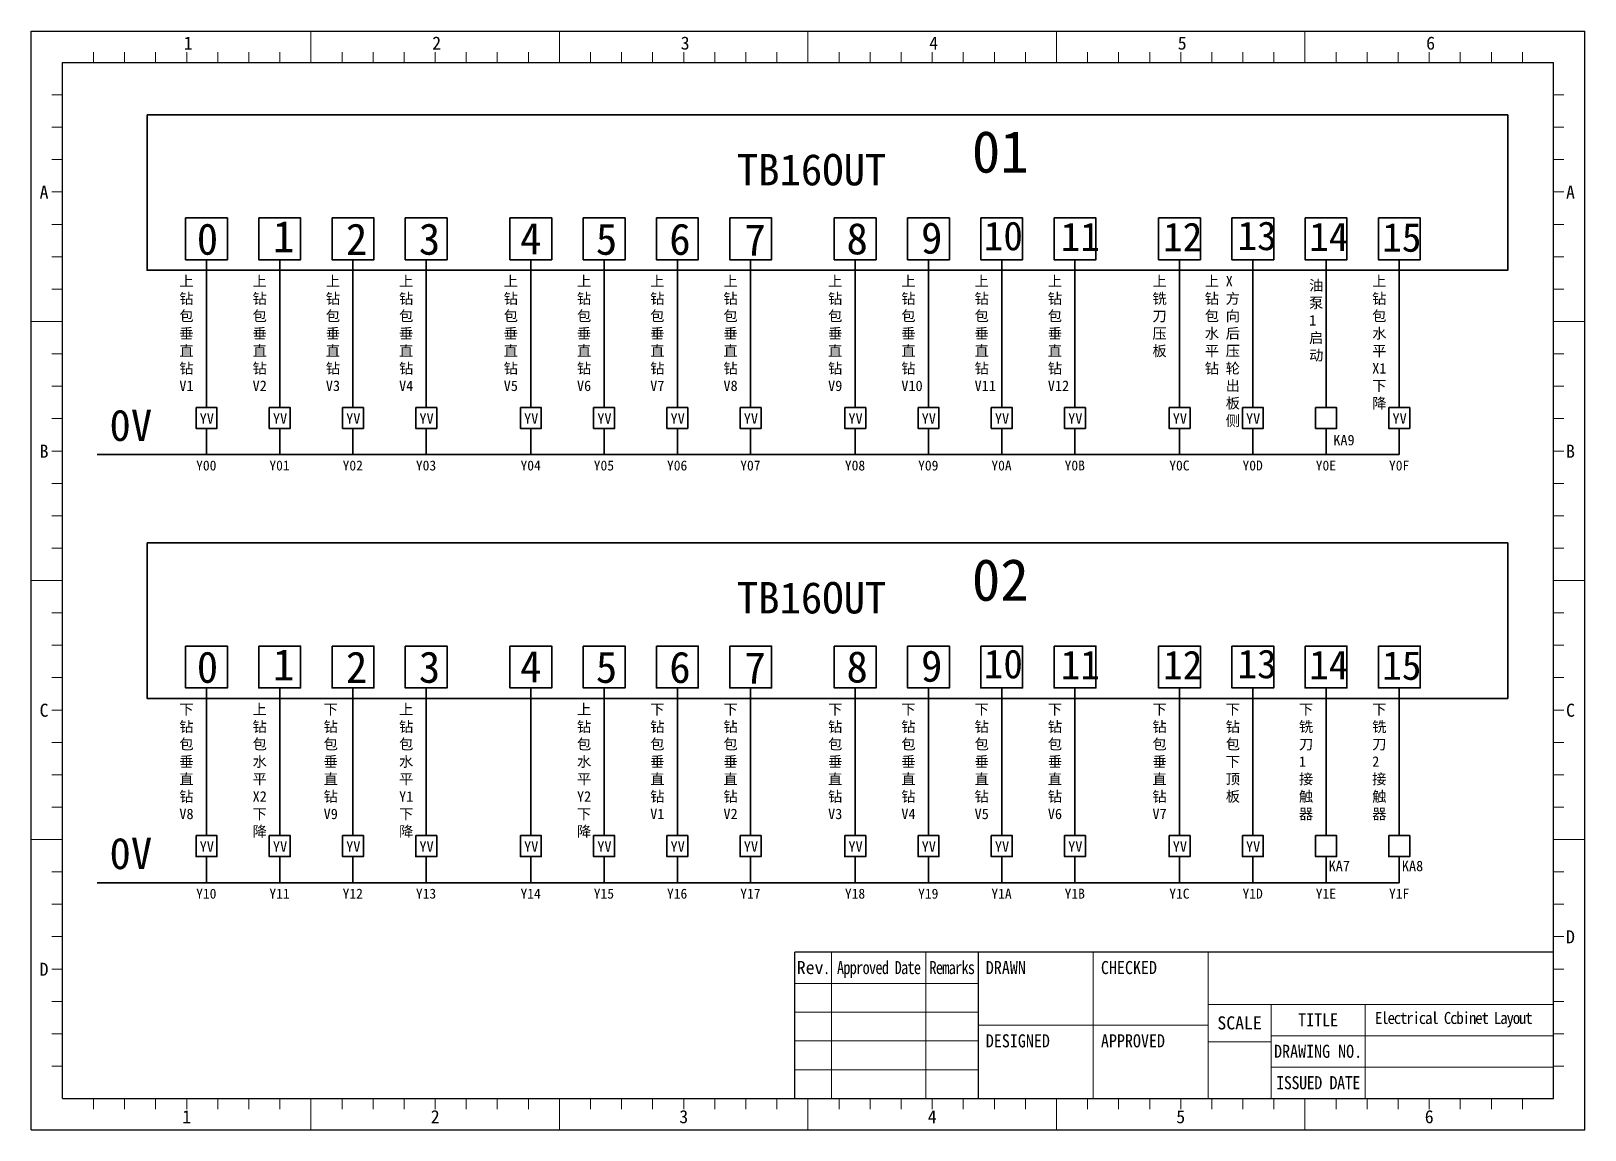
# Model space of a CAD drawing. Header units: millimetres. Extents: x 26 to 3546, y -73 to 3113.
# Drawn here: x 28.2 to 325.2, y 846.1 to 1056.1 of the extents above; entities that cross this region are included whole.
import ezdxf

# ---------------------------------------------------------------- set-up
doc = ezdxf.new("R2010")
doc.units = ezdxf.units.MM
doc.header["$PDSIZE"] = -5
doc.layers.get('0').update_dxf_attribs({"lineweight": 35})
doc.layers.add('图框', color=7, linetype='Continuous', lineweight=30)
doc.layers.add('细实线层', color=7, linetype='Continuous', lineweight=18)
doc.styles.add('GG', font='')
doc.styles.add('SLDTEXTSTYLE0', font='', dxfattribs={"width": 0.7})
doc.styles.add('样式 1', font='')
doc.styles.get('GG').set_extended_font_data('宋体')
doc.styles.get('SLDTEXTSTYLE0').set_extended_font_data('宋体')
doc.styles.get('样式 1').set_extended_font_data('宋体')

msp = doc.modelspace()

# ---------------------------------------------------------------- linework, layer by layer
at = {"color": 0}
for p, q in [((61.73, 1012.34), (61.73, 984.11)), ((75.73, 1012.34), (75.73, 984.11)), ((89.73, 1012.34), (89.73, 984.11)), ((103.73, 1012.34), (103.73, 984.11)), ((123.73, 1012.34), (123.73, 984.11)), ((137.73, 1012.34), (137.73, 984.11)), ((151.73, 1012.34), (151.73, 984.11)), ((165.73, 1012.34), (165.73, 984.11)), ((185.73, 1012.34), (185.73, 984.11)), ((199.73, 1012.34), (199.73, 984.11)), ((213.73, 1012.34), (213.73, 984.11)), ((227.73, 1012.34), (227.73, 984.11)), ((247.72, 1012.34), (247.72, 984.11)), ((261.72, 1012.34), (261.72, 984.11)), ((275.72, 1012.34), (275.72, 984.11)), ((289.72, 1012.34), (289.72, 984.11)), ((61.73, 980.11), (61.73, 975.11)), ((75.73, 980.11), (75.73, 975.11)), ((89.73, 980.11), (89.73, 975.11)), ((103.73, 980.11), (103.73, 975.11)), ((123.73, 980.11), (123.73, 975.11)), ((137.73, 980.11), (137.73, 975.11)), ((151.73, 980.11), (151.73, 975.11)), ((165.73, 980.11), (165.73, 975.11)), ((185.73, 980.11), (185.73, 975.11)), ((199.73, 980.11), (199.73, 975.11)), ((213.73, 980.11), (213.73, 975.11)), ((227.73, 980.11), (227.73, 975.11)), ((247.72, 980.11), (247.72, 975.11)), ((261.72, 980.11), (261.72, 975.11)), ((275.72, 980.11), (275.72, 975.11)), ((289.72, 980.11), (289.72, 975.11)), ((289.72, 975.11), (40.86, 975.11)), ((61.73, 930.52), (61.73, 902.3)), ((75.73, 930.52), (75.73, 902.3)), ((89.73, 930.52), (89.73, 902.3)), ((103.73, 930.52), (103.73, 902.3)), ((123.73, 930.52), (123.73, 902.3)), ((137.73, 930.52), (137.73, 902.3)), ((151.73, 930.52), (151.73, 902.3)), ((165.73, 930.52), (165.73, 902.3)), ((185.73, 930.52), (185.73, 902.3)), ((199.73, 930.52), (199.73, 902.3)), ((213.73, 930.52), (213.73, 902.3)), ((227.73, 930.52), (227.73, 902.3)), ((247.72, 930.52), (247.72, 902.3)), ((261.72, 930.52), (261.72, 902.3)), ((275.72, 930.52), (275.72, 902.3)), ((289.72, 930.52), (289.72, 902.3)), ((61.73, 898.3), (61.73, 893.3)), ((75.73, 898.3), (75.73, 893.3)), ((89.73, 898.3), (89.73, 893.3)), ((103.73, 898.3), (103.73, 893.3)), ((123.73, 898.3), (123.73, 893.3)), ((137.73, 898.3), (137.73, 893.3)), ((151.73, 898.3), (151.73, 893.3)), ((165.73, 898.3), (165.73, 893.3)), ((185.73, 898.3), (185.73, 893.3)), ((199.73, 898.3), (199.73, 893.3)), ((213.73, 898.3), (213.73, 893.3)), ((227.73, 898.3), (227.73, 893.3)), ((247.72, 898.3), (247.72, 893.3)), ((261.72, 898.3), (261.72, 893.3)), ((275.72, 898.3), (275.72, 893.3)), ((289.72, 898.3), (289.72, 893.3)), ((289.72, 893.3), (40.86, 893.3))]:
    msp.add_line(p, q, dxfattribs=at)
for points in [[(50.37, 1040.03), (310.46, 1040.03), (310.46, 1010.34), (50.37, 1010.34)], [(57.73, 1020.34), (65.73, 1020.34), (65.73, 1012.34), (57.73, 1012.34)], [(71.73, 1020.34), (79.73, 1020.34), (79.73, 1012.34), (71.73, 1012.34)], [(85.73, 1020.34), (93.73, 1020.34), (93.73, 1012.34), (85.73, 1012.34)], [(99.73, 1020.34), (107.73, 1020.34), (107.73, 1012.34), (99.73, 1012.34)], [(119.73, 1020.34), (127.73, 1020.34), (127.73, 1012.34), (119.73, 1012.34)], [(133.73, 1020.34), (141.73, 1020.34), (141.73, 1012.34), (133.73, 1012.34)], [(147.73, 1020.34), (155.73, 1020.34), (155.73, 1012.34), (147.73, 1012.34)], [(161.73, 1020.34), (169.73, 1020.34), (169.73, 1012.34), (161.73, 1012.34)], [(181.73, 1020.34), (189.73, 1020.34), (189.73, 1012.34), (181.73, 1012.34)], [(195.73, 1020.34), (203.73, 1020.34), (203.73, 1012.34), (195.73, 1012.34)], [(209.73, 1020.34), (217.73, 1020.34), (217.73, 1012.34), (209.73, 1012.34)], [(223.73, 1020.34), (231.73, 1020.34), (231.73, 1012.34), (223.73, 1012.34)], [(243.72, 1020.34), (251.72, 1020.34), (251.72, 1012.34), (243.72, 1012.34)], [(257.72, 1020.34), (265.72, 1020.34), (265.72, 1012.34), (257.72, 1012.34)], [(271.72, 1020.34), (279.72, 1020.34), (279.72, 1012.34), (271.72, 1012.34)], [(285.72, 1020.34), (293.72, 1020.34), (293.72, 1012.34), (285.72, 1012.34)], [(59.73, 984.11), (63.73, 984.11), (63.73, 980.11), (59.73, 980.11)], [(73.73, 984.11), (77.73, 984.11), (77.73, 980.11), (73.73, 980.11)], [(87.73, 984.11), (91.73, 984.11), (91.73, 980.11), (87.73, 980.11)], [(101.73, 984.11), (105.73, 984.11), (105.73, 980.11), (101.73, 980.11)], [(121.73, 984.11), (125.73, 984.11), (125.73, 980.11), (121.73, 980.11)], [(135.73, 984.11), (139.73, 984.11), (139.73, 980.11), (135.73, 980.11)], [(149.73, 984.11), (153.73, 984.11), (153.73, 980.11), (149.73, 980.11)], [(163.73, 984.11), (167.73, 984.11), (167.73, 980.11), (163.73, 980.11)], [(183.73, 984.11), (187.73, 984.11), (187.73, 980.11), (183.73, 980.11)], [(197.73, 984.11), (201.73, 984.11), (201.73, 980.11), (197.73, 980.11)], [(211.73, 984.11), (215.73, 984.11), (215.73, 980.11), (211.73, 980.11)], [(225.73, 984.11), (229.73, 984.11), (229.73, 980.11), (225.73, 980.11)], [(245.72, 984.11), (249.72, 984.11), (249.72, 980.11), (245.72, 980.11)], [(259.72, 984.11), (263.72, 984.11), (263.72, 980.11), (259.72, 980.11)], [(273.72, 984.11), (277.72, 984.11), (277.72, 980.11), (273.72, 980.11)], [(287.72, 984.11), (291.72, 984.11), (291.72, 980.11), (287.72, 980.11)], [(50.37, 958.22), (310.46, 958.22), (310.46, 928.52), (50.37, 928.52)], [(57.73, 938.52), (65.73, 938.52), (65.73, 930.52), (57.73, 930.52)], [(71.73, 938.52), (79.73, 938.52), (79.73, 930.52), (71.73, 930.52)], [(85.73, 938.52), (93.73, 938.52), (93.73, 930.52), (85.73, 930.52)], [(99.73, 938.52), (107.73, 938.52), (107.73, 930.52), (99.73, 930.52)], [(119.73, 938.52), (127.73, 938.52), (127.73, 930.52), (119.73, 930.52)], [(133.73, 938.52), (141.73, 938.52), (141.73, 930.52), (133.73, 930.52)], [(147.73, 938.52), (155.73, 938.52), (155.73, 930.52), (147.73, 930.52)], [(161.73, 938.52), (169.73, 938.52), (169.73, 930.52), (161.73, 930.52)], [(181.73, 938.52), (189.73, 938.52), (189.73, 930.52), (181.73, 930.52)], [(195.73, 938.52), (203.73, 938.52), (203.73, 930.52), (195.73, 930.52)], [(209.73, 938.52), (217.73, 938.52), (217.73, 930.52), (209.73, 930.52)], [(223.73, 938.52), (231.73, 938.52), (231.73, 930.52), (223.73, 930.52)], [(243.72, 938.52), (251.72, 938.52), (251.72, 930.52), (243.72, 930.52)], [(257.72, 938.52), (265.72, 938.52), (265.72, 930.52), (257.72, 930.52)], [(271.72, 938.52), (279.72, 938.52), (279.72, 930.52), (271.72, 930.52)], [(285.72, 938.52), (293.72, 938.52), (293.72, 930.52), (285.72, 930.52)], [(59.73, 902.3), (63.73, 902.3), (63.73, 898.3), (59.73, 898.3)], [(73.73, 902.3), (77.73, 902.3), (77.73, 898.3), (73.73, 898.3)], [(87.73, 902.3), (91.73, 902.3), (91.73, 898.3), (87.73, 898.3)], [(101.73, 902.3), (105.73, 902.3), (105.73, 898.3), (101.73, 898.3)], [(121.73, 902.3), (125.73, 902.3), (125.73, 898.3), (121.73, 898.3)], [(135.73, 902.3), (139.73, 902.3), (139.73, 898.3), (135.73, 898.3)], [(149.73, 902.3), (153.73, 902.3), (153.73, 898.3), (149.73, 898.3)], [(163.73, 902.3), (167.73, 902.3), (167.73, 898.3), (163.73, 898.3)], [(183.73, 902.3), (187.73, 902.3), (187.73, 898.3), (183.73, 898.3)], [(197.73, 902.3), (201.73, 902.3), (201.73, 898.3), (197.73, 898.3)], [(211.73, 902.3), (215.73, 902.3), (215.73, 898.3), (211.73, 898.3)], [(225.73, 902.3), (229.73, 902.3), (229.73, 898.3), (225.73, 898.3)], [(245.72, 902.3), (249.72, 902.3), (249.72, 898.3), (245.72, 898.3)], [(259.72, 902.3), (263.72, 902.3), (263.72, 898.3), (259.72, 898.3)], [(273.72, 902.3), (277.72, 902.3), (277.72, 898.3), (273.72, 898.3)], [(287.72, 902.3), (291.72, 902.3), (291.72, 898.3), (287.72, 898.3)]]:
    msp.add_lwpolyline(points, close=True, dxfattribs=at)
at = {"layer": '图框', "color": 0}
for p, q in [((28.2, 846.05), (28.2, 1056.05)), ((28.2, 1056.05), (325.2, 1056.05)), ((325.19, 846.05), (325.19, 1056.05)), ((325.2, 846.05), (325.2, 1056.05)), ((34.2, 852.05), (34.2, 1050.05)), ((34.2, 1050.05), (319.19, 1050.05)), ((319.2, 852.05), (319.19, 1050.05)), ((319.19, 852.05), (319.19, 1050.05)), ((319.2, 880.05), (174.2, 880.05)), ((174.2, 852.05), (174.2, 880.05)), ((209.2, 880.05), (209.2, 852.05)), ((34.2, 852.05), (319.2, 852.05)), ((28.2, 846.05), (325.2, 846.05))]:
    msp.add_line(p, q, dxfattribs=at)
at = {"layer": '图框', "color": 0, "lineweight": 15}
for p, q in [((181.2, 880.05), (181.2, 852.05)), ((199.2, 880.05), (199.2, 852.05)), ((231.2, 880.05), (231.2, 852.05)), ((253.2, 880.05), (253.2, 852.05)), ((174.2, 874.05), (209.2, 874.05)), ((174.2, 868.55), (209.2, 868.55)), ((253.2, 870.05), (319.2, 870.05)), ((265.2, 870.05), (265.2, 852.05)), ((283.2, 870.05), (283.2, 852.05)), ((209.2, 866.05), (253.2, 866.05)), ((174.2, 863.05), (209.2, 863.05)), ((253.2, 862.91), (265.2, 862.91)), ((265.2, 864.05), (319.2, 864.05)), ((174.2, 857.55), (209.2, 857.55)), ((265.2, 858.05), (319.2, 858.05)), ((319.2, 852.05), (174.2, 852.05))]:
    msp.add_line(p, q, dxfattribs=at)
at = {"layer": '细实线层', "color": 0}
for p, q in [((81.7, 1050.05), (81.7, 1056.05)), ((129.2, 1050.05), (129.2, 1056.05)), ((176.7, 1050.05), (176.7, 1056.05)), ((224.19, 1050.05), (224.19, 1056.05)), ((271.69, 1050.05), (271.69, 1056.05)), ((40.14, 1050.05), (40.14, 1052.05)), ((46.08, 1050.05), (46.08, 1052.05)), ((52.01, 1050.05), (52.01, 1052.05)), ((57.95, 1050.05), (57.95, 1052.05)), ((63.89, 1050.05), (63.89, 1052.05)), ((69.83, 1050.05), (69.83, 1052.05)), ((75.76, 1050.05), (75.76, 1052.05)), ((87.64, 1050.05), (87.64, 1052.05)), ((93.57, 1050.05), (93.57, 1052.05)), ((99.51, 1050.05), (99.51, 1052.05)), ((105.45, 1050.05), (105.45, 1052.05)), ((105.45, 1050.05), (105.45, 1052.05)), ((111.39, 1050.05), (111.39, 1052.05)), ((117.32, 1050.05), (117.32, 1052.05)), ((123.26, 1050.05), (123.26, 1052.05)), ((135.13, 1050.05), (135.13, 1052.05)), ((141.07, 1050.05), (141.07, 1052.05)), ((147.01, 1050.05), (147.01, 1052.05)), ((152.95, 1050.05), (152.95, 1052.05)), ((158.88, 1050.05), (158.88, 1052.05)), ((164.82, 1050.05), (164.82, 1052.05)), ((170.76, 1050.05), (170.76, 1052.05)), ((170.76, 1050.05), (170.76, 1052.05)), ((182.63, 1050.05), (182.63, 1052.05)), ((188.57, 1050.05), (188.57, 1052.05)), ((194.51, 1050.05), (194.51, 1052.05)), ((200.44, 1050.05), (200.44, 1052.05)), ((206.38, 1050.05), (206.38, 1052.05)), ((212.32, 1050.05), (212.32, 1052.05)), ((218.26, 1050.05), (218.26, 1052.05)), ((230.13, 1050.05), (230.13, 1052.05)), ((236.07, 1050.05), (236.07, 1052.05)), ((236.07, 1050.05), (236.07, 1052.05)), ((242.01, 1050.05), (242.01, 1052.05)), ((247.94, 1050.05), (247.94, 1052.05)), ((253.88, 1050.05), (253.88, 1052.05)), ((259.82, 1050.05), (259.82, 1052.05)), ((265.75, 1050.05), (265.75, 1052.05)), ((277.63, 1050.05), (277.63, 1052.05)), ((283.57, 1050.05), (283.57, 1052.05)), ((289.5, 1050.05), (289.5, 1052.05)), ((295.44, 1050.05), (295.44, 1052.05)), ((301.38, 1050.05), (301.38, 1052.05)), ((301.38, 1050.05), (301.38, 1052.05)), ((307.32, 1050.05), (307.32, 1052.05)), ((313.25, 1050.05), (313.25, 1052.05)), ((34.2, 1043.87), (32.2, 1043.87)), ((319.19, 1043.87), (321.19, 1043.87)), ((34.2, 1037.68), (32.2, 1037.68)), ((319.19, 1037.68), (321.19, 1037.68)), ((34.2, 1031.49), (32.2, 1031.49)), ((319.19, 1031.49), (321.19, 1031.49)), ((34.2, 1025.3), (32.2, 1025.3)), ((34.2, 1025.3), (32.2, 1025.3)), ((319.19, 1025.3), (321.19, 1025.3)), ((319.19, 1025.3), (321.19, 1025.3)), ((34.2, 1019.12), (32.2, 1019.12)), ((319.19, 1019.12), (321.19, 1019.12)), ((34.2, 1012.93), (32.2, 1012.93)), ((319.19, 1012.93), (321.19, 1012.93)), ((34.2, 1006.74), (32.2, 1006.74)), ((319.19, 1006.74), (321.19, 1006.74)), ((34.2, 1000.55), (28.2, 1000.55)), ((319.19, 1000.55), (325.19, 1000.55)), ((34.2, 994.37), (32.2, 994.37)), ((319.19, 994.37), (321.19, 994.37)), ((34.2, 988.18), (32.2, 988.18)), ((319.19, 988.18), (321.19, 988.18)), ((34.2, 981.99), (32.2, 981.99)), ((319.19, 981.99), (321.19, 981.99)), ((34.2, 975.8), (32.2, 975.8)), ((319.19, 975.8), (321.19, 975.8)), ((34.2, 969.62), (32.2, 969.62)), ((34.2, 969.62), (32.2, 969.62)), ((319.19, 969.62), (321.19, 969.62)), ((319.19, 969.62), (321.19, 969.62)), ((34.2, 963.43), (32.2, 963.43)), ((319.19, 963.43), (321.19, 963.43)), ((34.2, 957.24), (32.2, 957.24)), ((319.19, 957.24), (321.19, 957.24)), ((34.2, 951.05), (28.2, 951.05)), ((319.19, 951.05), (325.19, 951.05)), ((34.2, 944.87), (32.2, 944.87)), ((319.19, 944.87), (321.19, 944.87)), ((34.2, 938.68), (32.2, 938.68)), ((319.19, 938.68), (321.19, 938.68)), ((34.2, 932.49), (32.2, 932.49)), ((319.19, 932.49), (321.19, 932.49)), ((34.2, 926.3), (32.2, 926.3)), ((319.19, 926.3), (321.19, 926.3)), ((34.2, 920.12), (32.2, 920.12)), ((319.19, 920.12), (321.19, 920.12)), ((34.2, 913.93), (32.2, 913.93)), ((34.2, 913.93), (32.2, 913.93)), ((319.19, 913.93), (321.19, 913.93)), ((319.19, 913.93), (321.19, 913.93)), ((34.2, 907.74), (32.2, 907.74)), ((319.19, 907.74), (321.19, 907.74)), ((34.2, 901.55), (28.2, 901.55)), ((319.19, 901.55), (325.19, 901.55)), ((34.2, 895.37), (32.2, 895.37)), ((319.19, 895.37), (321.19, 895.37)), ((34.2, 889.18), (32.2, 889.18)), ((319.19, 889.18), (321.19, 889.18)), ((34.2, 882.99), (32.2, 882.99)), ((319.19, 882.99), (321.19, 882.99)), ((34.2, 876.8), (32.2, 876.8)), ((319.19, 876.8), (321.19, 876.8)), ((34.2, 870.62), (32.2, 870.62)), ((319.19, 870.62), (321.19, 870.62)), ((34.2, 864.43), (32.2, 864.43)), ((319.19, 864.43), (321.19, 864.43)), ((34.2, 858.24), (32.2, 858.24)), ((319.19, 858.24), (321.19, 858.24)), ((40.14, 852.05), (40.14, 850.05)), ((46.08, 852.05), (46.08, 850.05)), ((52.01, 852.05), (52.01, 850.05)), ((57.95, 852.05), (57.95, 850.05)), ((63.89, 852.05), (63.89, 850.05)), ((69.83, 852.05), (69.83, 850.05)), ((75.76, 852.05), (75.76, 850.05)), ((81.7, 852.05), (81.7, 846.05)), ((87.64, 852.05), (87.64, 850.05)), ((93.57, 852.05), (93.57, 850.05)), ((99.51, 852.05), (99.51, 850.05)), ((105.45, 852.05), (105.45, 850.05)), ((105.45, 852.05), (105.45, 850.05)), ((111.39, 852.05), (111.39, 850.05)), ((117.32, 852.05), (117.32, 850.05)), ((123.26, 852.05), (123.26, 850.05)), ((129.2, 852.05), (129.2, 846.05)), ((135.13, 852.05), (135.13, 850.05)), ((141.07, 852.05), (141.07, 850.05)), ((147.01, 852.05), (147.01, 850.05)), ((152.95, 852.05), (152.95, 850.05)), ((158.88, 852.05), (158.88, 850.05)), ((164.82, 852.05), (164.82, 850.05)), ((170.76, 852.05), (170.76, 850.05)), ((170.76, 852.05), (170.76, 850.05)), ((176.7, 852.05), (176.7, 846.05)), ((182.63, 852.05), (182.63, 850.05)), ((188.57, 852.05), (188.57, 850.05)), ((194.51, 852.05), (194.51, 850.05)), ((200.44, 852.05), (200.44, 850.05)), ((206.38, 852.05), (206.38, 850.05)), ((212.32, 852.05), (212.32, 850.05)), ((218.26, 852.05), (218.26, 850.05)), ((224.19, 852.05), (224.19, 846.05)), ((230.13, 852.05), (230.13, 850.05)), ((236.07, 852.05), (236.07, 850.05)), ((236.07, 852.05), (236.07, 850.05)), ((242.01, 852.05), (242.01, 850.05)), ((247.94, 852.05), (247.94, 850.05)), ((253.88, 852.05), (253.88, 850.05)), ((259.82, 852.05), (259.82, 850.05)), ((265.75, 852.05), (265.75, 850.05)), ((271.69, 852.05), (271.69, 846.05)), ((277.63, 852.05), (277.63, 850.05)), ((283.57, 852.05), (283.57, 850.05)), ((289.5, 852.05), (289.5, 850.05)), ((295.44, 852.05), (295.44, 850.05)), ((301.38, 852.05), (301.38, 850.05)), ((301.38, 852.05), (301.38, 850.05)), ((307.32, 852.05), (307.32, 850.05)), ((313.25, 852.05), (313.25, 850.05))]:
    msp.add_line(p, q, dxfattribs=at)
for p in [(34.2, 1043.87), (319.19, 1043.87), (34.2, 1037.68), (319.19, 1037.68), (34.2, 1031.49), (319.19, 1031.49), (34.2, 1025.3), (319.19, 1025.3), (34.2, 1019.12), (319.19, 1019.12), (34.2, 1012.93), (319.19, 1012.93), (34.2, 1006.74), (319.19, 1006.74), (34.2, 1000.55), (319.19, 1000.55), (34.2, 994.37), (319.19, 994.37), (34.2, 988.18), (319.19, 988.18), (34.2, 981.99), (319.19, 981.99), (34.2, 975.8), (319.19, 975.8), (34.2, 969.62), (319.19, 969.62), (34.2, 963.43), (319.19, 963.43), (34.2, 957.24), (319.19, 957.24), (34.2, 951.05), (319.19, 951.05), (34.2, 944.87), (319.19, 944.87), (34.2, 938.68), (319.19, 938.68), (34.2, 932.49), (319.19, 932.49), (34.2, 926.3), (319.19, 926.3), (34.2, 920.12), (319.19, 920.12), (34.2, 913.93), (319.19, 913.93), (34.2, 907.74), (319.19, 907.74), (34.2, 901.55), (319.19, 901.55), (34.2, 895.37), (319.19, 895.37), (34.2, 889.18), (319.19, 889.18), (34.2, 882.99), (319.19, 882.99), (34.2, 876.8), (319.19, 876.8), (34.2, 870.62), (319.19, 870.62), (34.2, 864.43), (319.19, 864.43), (34.2, 858.24), (319.19, 858.24)]:
    msp.add_point(p, dxfattribs=at)

# ---------------------------------------------------------------- texts
at = {"color": 0, "attachment_point": 1}
for s, insert, char_height, width, style in [('01', (208.02, 1037), 8, 22.5454, '样式 1'), ('TB16OUT', (163.1, 1032.57), 6, 22.5454, '样式 1'), ('0', (59.88, 1019.31), 6, 6.0556, '样式 1'), ('1', (74.44, 1019.77), 6, 6.0556, '样式 1'), ('2', (88.38, 1019.29), 6, 6.0556, '样式 1'), ('3', (102.32, 1019.31), 6, 6.0556, '样式 1'), ('4', (121.67, 1019.41), 6, 6.0556, '样式 1'), ('5', (136.15, 1019.3), 6, 6.0556, '样式 1'), ('6', (150.19, 1019.29), 6, 6.0556, '样式 1'), ('7', (164.54, 1019.16), 6, 6.0556, '样式 1'), ('8', (184.06, 1019.38), 6, 6.0556, '样式 1'), ('9', (198.31, 1019.52), 6, 6.0556, '样式 1'), ('10', (210.3, 1019.67), 5.5, 6.0556, '样式 1'), ('11', (225.01, 1019.5), 5.5, 6.0556, '样式 1'), ('12', (244.58, 1019.46), 5.5, 6.0556, '样式 1'), ('13', (258.8, 1019.69), 5.5, 6.0556, '样式 1'), ('14', (272.51, 1019.5), 5.5, 6.0556, '样式 1'), ('15', (286.46, 1019.38), 5.5, 6.0556, '样式 1'), ('上钻包垂直钻V1', (56.54, 1009.27), 2, 2.93, '样式 1'), ('上钻包垂直钻V2', (70.54, 1009.27), 2, 2.93, '样式 1'), ('上钻包垂直钻V3', (84.54, 1009.27), 2, 2.93, '样式 1'), ('上钻包垂直钻V4', (98.54, 1009.27), 2, 2.93, '样式 1'), ('上钻包垂直钻V5', (118.54, 1009.27), 2, 2.93, '样式 1'), ('上钻包垂直钻V6', (132.54, 1009.27), 2, 2.93, '样式 1'), ('上钻包垂直钻V7', (146.54, 1009.27), 2, 2.93, '样式 1'), ('上钻包垂直钻V8', (160.54, 1009.27), 2, 2.93, '样式 1'), ('上钻包垂直钻V9', (180.54, 1009.27), 2, 2.93, '样式 1'), ('上钻包垂直钻V10', (194.54, 1009.27), 2, 2.93, '样式 1'), ('上钻包垂直钻V11', (208.54, 1009.27), 2, 2.93, '样式 1'), ('上钻包垂直钻V12', (222.54, 1009.27), 2, 2.93, '样式 1'), ('上铣 刀压板\\P', (242.54, 1009.27), 2, 2.93, '样式 1'), ('上钻包水平钻', (252.54, 1009.27), 2, 2.93, '样式 1'), ('X方向后压轮出板侧', (256.54, 1009.27), 2, 2.93, '样式 1'), ('油泵\\P1\\P启动', (272.48, 1008.44), 2, 2.93, '样式 1'), ('上钻包水平X1下降', (284.54, 1009.27), 2, 2.93, '样式 1'), ('0V', (43.19, 983.72), 6, 8.7024, '样式 1'), ('YV', (60.43, 983.01), 2, 2.8645, '样式 1'), ('YV', (74.43, 983.01), 2, 2.8645, '样式 1'), ('YV', (88.43, 983.01), 2, 2.8645, '样式 1'), ('YV', (102.43, 983.01), 2, 2.8645, '样式 1'), ('YV', (122.43, 983.01), 2, 2.8645, '样式 1'), ('YV', (136.43, 983.01), 2, 2.8645, '样式 1'), ('YV', (150.43, 983.01), 2, 2.8645, '样式 1'), ('YV', (164.43, 983.01), 2, 2.8645, '样式 1'), ('YV', (184.43, 983.01), 2, 2.8645, '样式 1'), ('YV', (198.43, 983.01), 2, 2.8645, '样式 1'), ('YV', (212.43, 983.01), 2, 2.8645, '样式 1'), ('YV', (226.43, 983.01), 2, 2.8645, '样式 1'), ('YV', (246.42, 983.01), 2, 2.8645, '样式 1'), ('YV', (260.42, 983.01), 2, 2.8645, '样式 1'), ('YV', (288.42, 983.01), 2, 2.8645, '样式 1'), ('KA9', (277.1, 978.89), 2, 2.8645, '样式 1'), ('Y00', (59.75, 973.98), 1.9, 5.8653, '样式 1'), ('Y01', (73.75, 973.98), 1.9, 5.8653, '样式 1'), ('Y02', (87.75, 973.98), 1.9, 5.8653, '样式 1'), ('Y03', (101.75, 973.98), 1.9, 5.8653, '样式 1'), ('Y04', (121.75, 973.98), 1.9, 5.8653, '样式 1'), ('Y05', (135.75, 973.98), 1.9, 5.8653, '样式 1'), ('Y06', (149.75, 973.98), 1.9, 5.8653, '样式 1'), ('Y07', (163.75, 973.98), 1.9, 5.8653, '样式 1'), ('Y08', (183.75, 973.98), 1.9, 5.8653, '样式 1'), ('Y09', (197.75, 973.98), 1.9, 5.8653, '样式 1'), ('Y0A', (211.75, 973.98), 1.9, 5.8653, '样式 1'), ('Y0B', (225.75, 973.98), 1.9, 5.8653, '样式 1'), ('Y0C', (245.75, 973.98), 1.9, 5.8653, '样式 1'), ('Y0D', (259.75, 973.98), 1.9, 5.8653, '样式 1'), ('Y0E', (273.75, 973.98), 1.9, 5.8653, '样式 1'), ('Y0F', (287.75, 973.98), 1.9, 5.8653, '样式 1'), ('02', (208.02, 955.18), 8, 22.5454, '样式 1'), ('TB16OUT', (163.1, 950.76), 6, 22.5454, '样式 1'), ('0', (59.88, 937.5), 6, 6.0556, '样式 1'), ('1', (74.44, 937.95), 6, 6.0556, '样式 1'), ('2', (88.38, 937.48), 6, 6.0556, '样式 1'), ('3', (102.32, 937.5), 6, 6.0556, '样式 1'), ('4', (121.67, 937.6), 6, 6.0556, '样式 1'), ('5', (136.15, 937.49), 6, 6.0556, '样式 1'), ('6', (150.19, 937.47), 6, 6.0556, '样式 1'), ('7', (164.54, 937.35), 6, 6.0556, '样式 1'), ('8', (184.06, 937.56), 6, 6.0556, '样式 1'), ('9', (198.31, 937.71), 6, 6.0556, '样式 1'), ('10', (210.3, 937.86), 5.5, 6.0556, '样式 1'), ('11', (225.01, 937.69), 5.5, 6.0556, '样式 1'), ('12', (244.58, 937.65), 5.5, 6.0556, '样式 1'), ('13', (258.8, 937.87), 5.5, 6.0556, '样式 1'), ('14', (272.51, 937.69), 5.5, 6.0556, '样式 1'), ('15', (286.46, 937.57), 5.5, 6.0556, '样式 1'), ('下钻包垂直钻\\PV8', (56.54, 927.45), 2, 2.93, '样式 1'), ('上钻包水平X2下降', (70.54, 927.45), 2, 2.93, '样式 1'), ('下钻包垂直钻V9\\P', (84.12, 927.45), 2, 2.93, '样式 1'), ('上钻包水平Y1下降', (98.54, 927.45), 2, 2.93, '样式 1'), ('上钻包水平Y2下降', (132.54, 927.45), 2, 2.93, '样式 1'), ('下钻包垂直钻V1', (146.54, 927.45), 2, 2.93, '样式 1'), ('下钻包垂直钻V2', (160.54, 927.45), 2, 2.93, '样式 1'), ('下钻包垂直钻V3', (180.54, 927.45), 2, 2.93, '样式 1'), ('下钻包垂直钻V4', (194.54, 927.45), 2, 2.93, '样式 1'), ('下钻包垂直钻V5', (208.54, 927.45), 2, 2.93, '样式 1'), ('下钻包垂直钻V6', (222.54, 927.45), 2, 2.93, '样式 1'), ('下钻包垂直钻V7', (242.54, 927.45), 2, 2.93, '样式 1'), ('下钻包下顶板', (256.54, 927.45), 2, 2.93, '样式 1'), ('下铣刀\\P1\\P接触器', (270.54, 927.45), 2, 2.93, '样式 1'), ('下铣刀\\P2\\P接触器', (284.54, 927.45), 2, 2.93, '样式 1'), ('0V', (43.19, 901.9), 6, 8.7024, '样式 1'), ('YV', (60.43, 901.2), 2, 2.8645, '样式 1'), ('YV', (74.43, 901.2), 2, 2.8645, '样式 1'), ('YV', (88.43, 901.2), 2, 2.8645, '样式 1'), ('YV', (102.43, 901.2), 2, 2.8645, '样式 1'), ('YV', (122.43, 901.2), 2, 2.8645, '样式 1'), ('YV', (136.43, 901.2), 2, 2.8645, '样式 1'), ('YV', (150.43, 901.2), 2, 2.8645, '样式 1'), ('YV', (164.43, 901.2), 2, 2.8645, '样式 1'), ('YV', (184.43, 901.2), 2, 2.8645, '样式 1'), ('YV', (198.43, 901.2), 2, 2.8645, '样式 1'), ('YV', (212.43, 901.2), 2, 2.8645, '样式 1'), ('YV', (226.43, 901.2), 2, 2.8645, '样式 1'), ('YV', (246.42, 901.2), 2, 2.8645, '样式 1'), ('YV', (260.42, 901.2), 2, 2.8645, '样式 1'), ('KA7', (276.21, 897.5), 2, 2.8645, '样式 1'), ('KA8', (290.21, 897.5), 2, 2.8645, '样式 1'), ('Y10', (59.75, 892.16), 1.9, 5.8653, '样式 1'), ('Y11', (73.75, 892.16), 1.9, 5.8653, '样式 1'), ('Y12', (87.75, 892.16), 1.9, 5.8653, '样式 1'), ('Y13', (101.75, 892.16), 1.9, 5.8653, '样式 1'), ('Y14', (121.75, 892.16), 1.9, 5.8653, '样式 1'), ('Y15', (135.75, 892.16), 1.9, 5.8653, '样式 1'), ('Y16', (149.75, 892.16), 1.9, 5.8653, '样式 1'), ('Y17', (163.75, 892.16), 1.9, 5.8653, '样式 1'), ('Y18', (183.75, 892.16), 1.9, 5.8653, '样式 1'), ('Y19', (197.75, 892.16), 1.9, 5.8653, '样式 1'), ('Y1A', (211.75, 892.16), 1.9, 5.8653, '样式 1'), ('Y1B', (225.75, 892.16), 1.9, 5.8653, '样式 1'), ('Y1C', (245.75, 892.16), 1.9, 5.8653, '样式 1'), ('Y1D', (259.75, 892.16), 1.9, 5.8653, '样式 1'), ('Y1E', (273.75, 892.16), 1.9, 5.8653, '样式 1'), ('Y1F', (287.75, 892.16), 1.9, 5.8653, '样式 1'), ('{\\W0.9;\\T0.85;Electrical Ccbinet Layout}', (285.08, 868.6), 2.3, 61.5875, 'GG')]:
    msp.add_mtext(s, dxfattribs=dict(at, insert=insert, char_height=char_height, width=width, style=style))
at = {"layer": '图框', "color": 0, "lineweight": 15, "char_height": 2.5, "style": 'SLDTEXTSTYLE0'}
for s, insert, width, attachment_point in [('{\\W1;1}', (58.22, 1055.01), 2.0278, 2), ('{\\W1;2}', (105.72, 1055.01), 2.75, 2), ('{\\W1;3}', (153.22, 1055.01), 2.6944, 2), ('{\\W1;4}', (200.72, 1055.01), 3.0556, 2), ('{\\W1;5}', (248.22, 1055.01), 2.6944, 2), ('{\\W1;6}', (295.71, 1055.01), 2.8333, 2), ('{\\W1;A}', (30.68, 1026.51), 3.3611, 2), ('{\\W1;A}', (322.44, 1026.51), 3.3611, 2), ('{\\W1;B}', (30.68, 977.01), 3.1944, 2), ('{\\W1;B}', (322.44, 977.01), 3.1944, 2), ('{\\W1;C}', (30.68, 927.51), 3.0833, 2), ('{\\W1;C}', (322.44, 927.51), 3.0833, 2), ('{\\W1;D}', (322.44, 884.2), 3.1111, 2), ('{\\W1;D}', (30.68, 878.01), 3.1111, 2), ('{\\W1;Rev\\W0.7;.}', (177.7, 878.33), 11.3306, 2), ('{\\W0.8;\\T0.9;Approved Date}', (190.2, 878.33), 33.1867, 2), ('{\\W0.8;\\T0.9;Remarks}', (204.2, 878.33), 17.5822, 2), ('{\\W0.9;DRAWN}', (210.69, 878.33), 15.775, 1), ('{\\W0.9;CHECKED}', (232.69, 878.33), 21.975, 1), ('{\\W1;SCALE}', (259.2, 867.76), 17.25, 2), ('{\\W0.9;TITLE}', (274.2, 868.33), 15.625, 2), ('{\\W0.9;DESIGNED}', (210.69, 864.33), 25.2, 1), ('{\\W0.9;APPROVED}', (232.69, 864.33), 25.325, 1), ('{\\W0.9;DRAWING NO.}', (274.2, 862.33), 33, 2), ('{\\W0.9;\\T0.95;ISSUED DATE}', (274.2, 856.33), 32.8, 2), ('{\\W1;1}', (57.95, 849.83), 2.0278, 2), ('{\\W1;2}', (105.45, 849.83), 2.75, 2), ('{\\W1;3}', (152.95, 849.83), 2.6944, 2), ('{\\W1;4}', (200.44, 849.83), 3.0556, 2), ('{\\W1;5}', (247.94, 849.83), 2.6944, 2), ('{\\W1;6}', (295.44, 849.83), 2.8333, 2)]:
    msp.add_mtext(s, dxfattribs=dict(at, insert=insert, width=width, attachment_point=attachment_point))

doc.saveas('drawing.dxf')
